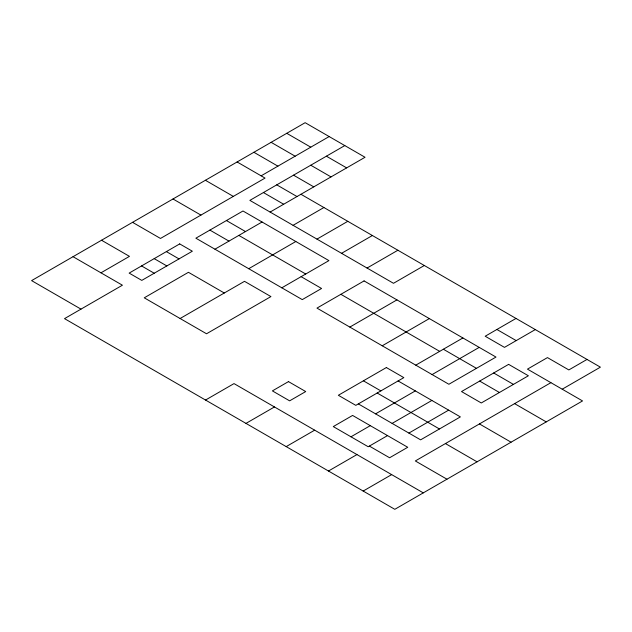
<?xml version="1.0" encoding="UTF-8"?>
<svg xmlns="http://www.w3.org/2000/svg" width="632" height="632" viewBox="0 0 632 632"><rect width="100%" height="100%" fill="white"/><g stroke="black" fill="none" stroke-linecap="round" stroke-linejoin="round"><path stroke-width="0.95" d="M261.135 175.83L329.169 136.552M100.962 272.819L129.457 256.363L101.531 240.239M344.796 145.573L249.869 200.376L393.491 283.302L424.317 265.503M270.117 212.068L365.035 157.265L305.145 122.687L31.6 280.616L80.983 309.127M214.943 249.206L262.051 222.006M293.074 225.324L323.9 207.525M248.724 268.703L295.831 241.503M316.972 239.117L347.798 221.319M180.104 318.512L244.505 281.327L270.93 296.582L206.53 333.767L144.254 297.814L188.439 272.305L224.281 293.003M281.817 287.813L328.924 260.613L242.98 210.993L195.873 238.193L302.262 299.615L321.57 288.476L301.116 276.666M341.564 253.314L372.39 235.515M367.066 268.039L397.891 250.24M205.534 400.04L234.014 383.6L423.282 492.873M349.836 327.084L396.943 299.884M245.982 423.393L274.462 406.945M382.234 345.783L429.341 318.591M415.785 365.154L462.893 337.962M286.193 446.611L314.673 430.163M516.012 318.441L485.186 336.232L504.486 347.379L535.312 329.58M432.098 374.579L479.206 347.379M375.574 413.849L415.327 390.892M350.981 436.799L370.289 425.652M392.117 423.401L431.869 400.451M387.519 435.606L368.219 446.753L333.285 426.584L352.593 415.437L407.743 447.282L389.589 457.766L369.365 446.089M328.474 471.022L356.954 454.574M408.888 433.086L448.649 410.136M587.017 359.434L568.832 369.933L547.462 357.594L527.467 369.135L582.538 400.933L394.803 509.313L64.519 318.631L122.418 285.206L73.035 256.695M363.179 491.056L391.658 474.608M550.907 382.668L415.327 460.949L446.958 479.206M562.219 389.201L600.4 367.16L300.943 194.269M286.746 133.305L310.77 147.177M326.396 156.199L346.636 167.883M271.12 142.326L295.144 156.199M310.77 165.221L331.01 176.905M253.882 152.28L277.906 166.153M293.532 175.175L313.772 186.859M237.111 161.966L265.037 178.09L160.481 238.454L132.554 222.33M276.761 184.852L297 196.544M263.433 192.555L283.673 204.239M496.902 329.47L516.21 340.616M205.392 180.27L233.327 196.402M493.687 372.983L513.445 384.398M226.43 220.544L245.508 231.557M443.364 349.235L476.449 368.338M238.841 235.404L305.714 274.012M340.869 294.307L439.682 351.36M172.994 198.977L200.929 215.101M479.672 381.08L499.43 392.488M514.598 403.635L546.23 421.892M209.887 230.095L228.958 241.108M479.435 423.93L511.067 442.195M398.089 380.946L460.365 416.899L420.612 439.848L358.336 403.895M166.374 251.607L179.014 258.907M154.2 258.638L166.832 265.938M363.392 380.812L380.859 390.892M377.178 393.017L439.453 428.97M141.56 265.938L154.2 273.229M445.426 443.569L477.057 461.826M179.701 243.913L129.149 273.103L141.789 280.395L192.341 251.212L179.701 243.913M364.079 280.908L316.972 308.108L448.878 384.264L495.986 357.064L364.079 280.908M288.476 381.61L272.392 390.892L289.63 400.846L305.714 391.556L288.476 381.61M386.373 367.548L338.341 395.277L355.808 405.357L403.832 377.628L386.373 367.548M508.626 364.364L461.518 391.556L481.276 402.971L528.384 375.771L508.626 364.364"/></g></svg>
